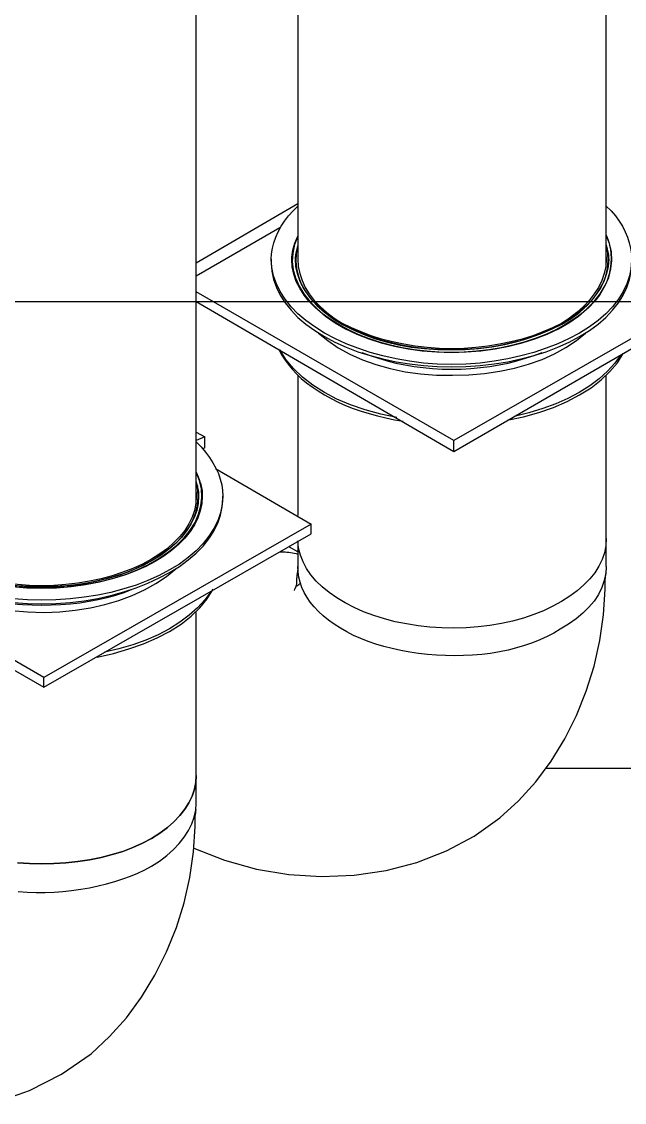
# Model space of a CAD drawing. Header units: metres. Extents: x 20 to 415, y 5 to 292.
# Drawn here: x 269.15 to 277.51, y 166.27 to 181.25 of the extents above; entities that cross this region are included whole.
import ezdxf

# ---------------------------------------------------------------- set-up
doc = ezdxf.new("R2010")
doc.units = ezdxf.units.M
for name, color, linetype in [('АРМАТУРА', 8, 'Continuous'), ('ВОЗДУХОВОДЫ', 7, 'Continuous'), ('ОБОЗНАЧЕНИЯ', 7, 'Continuous'), ('ОБОРУДОВАНИЕ', 8, 'Continuous')]:
    doc.layers.add(name, color=color, linetype=linetype)

msp = doc.modelspace()

# ---------------------------------------------------------------- linework, layer by layer
at = {"layer": 'АРМАТУРА'}
for points in [[(271.574, 175.558), (271.691, 175.491)], [(271.691, 175.491), (271.574, 175.44)], [(271.691, 175.34), (271.691, 175.491)], [(271.691, 175.34), (271.658, 175.323)]]:
    msp.add_lwpolyline(points, dxfattribs=at)
at = {"layer": 'ВОЗДУХОВОДЫ'}
for points in [[(272.982, 185.464), (272.982, 177.955)], [(277.256, 177.904), (277.256, 185.313)], [(271.574, 174.619), (271.574, 183.201)], [(272.982, 177.955), (272.988, 177.855), (273.008, 177.756), (273.04, 177.659), (273.084, 177.565), (273.141, 177.473), (273.21, 177.384), (273.291, 177.298), (273.383, 177.217), (273.487, 177.139), (273.602, 177.066)], [(272.982, 176.346), (272.982, 174.401)], [(277.256, 174.083), (277.256, 176.346)], [(272.982, 173.898), (272.865, 173.965)], [(277.256, 174.083), (277.25, 173.983), (277.23, 173.886), (277.198, 173.791), (277.154, 173.699), (277.097, 173.609), (277.028, 173.523), (276.947, 173.44), (276.855, 173.36), (276.751, 173.284), (276.636, 173.211), (276.516, 173.144), (276.388, 173.083), (276.251, 173.028), (276.109, 172.98), (275.959, 172.939), (275.804, 172.905), (275.645, 172.878), (275.481, 172.858), (275.314, 172.846), (275.144, 172.842), (274.978, 172.846), (274.813, 172.856), (274.651, 172.874), (274.49, 172.899), (274.333, 172.93), (274.181, 172.969), (274.034, 173.015), (273.894, 173.068), (273.761, 173.127), (273.636, 173.194), (273.52, 173.262), (273.415, 173.335), (273.32, 173.412), (273.237, 173.493), (273.164, 173.578), (273.103, 173.666), (273.055, 173.758), (273.018, 173.853), (272.993, 173.95), (272.982, 174.049)], [(272.982, 174.049), (272.982, 173.697)], [(277.256, 173.697), (277.256, 174.083)], [(272.73, 173.898), (272.756, 173.898), (272.781, 173.898), (272.806, 173.898), (272.831, 173.896), (272.856, 173.894), (272.881, 173.891), (272.906, 173.887), (272.932, 173.881), (272.957, 173.874), (272.982, 173.865)], [(272.982, 173.697), (272.981, 173.678), (272.98, 173.659), (272.978, 173.641), (272.976, 173.624), (272.974, 173.607), (272.971, 173.591), (272.969, 173.575), (272.967, 173.56), (272.966, 173.545), (272.965, 173.53), (272.965, 173.501), (272.963, 173.475), (272.961, 173.453), (272.958, 173.433), (272.955, 173.416), (272.951, 173.403), (272.946, 173.392), (272.942, 173.385), (272.937, 173.38), (272.932, 173.362)], [(276.619, 172.826), (276.531, 172.772), (276.437, 172.723), (276.337, 172.678), (276.233, 172.637), (276.125, 172.599), (276.012, 172.566), (275.896, 172.537), (275.777, 172.512), (275.654, 172.491), (275.53, 172.474), (275.404, 172.465), (275.278, 172.46), (275.153, 172.458), (275.028, 172.46), (274.903, 172.465), (274.779, 172.475), (274.656, 172.489), (274.533, 172.507), (274.411, 172.53), (274.289, 172.557), (274.175, 172.585), (274.064, 172.617), (273.957, 172.654), (273.854, 172.695), (273.755, 172.74), (273.661, 172.788), (273.571, 172.839), (273.486, 172.894), (273.407, 172.951), (273.334, 173.01), (273.267, 173.071), (273.207, 173.135), (273.154, 173.2), (273.109, 173.266), (273.07, 173.335), (273.038, 173.405), (273.014, 173.476), (272.996, 173.549), (272.985, 173.622), (272.982, 173.697)], [(277.256, 173.697), (277.249, 173.597), (277.229, 173.499), (277.195, 173.402), (277.148, 173.308), (277.089, 173.217), (277.017, 173.13), (276.934, 173.047), (276.84, 172.968), (276.735, 172.894), (276.619, 172.826)], [(277.256, 173.697), (277.256, 173.697), (277.256, 173.697)], [(271.54, 169.792), (271.967, 169.624), (272.408, 169.502), (272.858, 169.427), (273.311, 169.399), (273.761, 169.417), (274.204, 169.482), (274.633, 169.593), (275.042, 169.752), (275.427, 169.958), (275.781, 170.211), (276.041, 170.447), (276.279, 170.711), (276.492, 170.999), (276.681, 171.307), (276.844, 171.631), (276.98, 171.969), (277.088, 172.316), (277.168, 172.67), (277.219, 173.025), (277.239, 173.379), (277.239, 173.399), (277.24, 173.421), (277.24, 173.443), (277.24, 173.466), (277.242, 173.49), (277.243, 173.514), (277.245, 173.538), (277.248, 173.563), (277.252, 173.588), (277.256, 173.613)], [(272.965, 173.429), (272.97, 173.43), (272.975, 173.431), (272.98, 173.433), (272.985, 173.436), (272.99, 173.44), (272.995, 173.444), (273, 173.448), (273.005, 173.453), (273.01, 173.458), (273.015, 173.463)], [(271.574, 170.797), (271.574, 173.06)], [(271.574, 170.797), (271.568, 170.702), (271.548, 170.607), (271.516, 170.513), (271.471, 170.421), (271.415, 170.33), (271.346, 170.242), (271.265, 170.157), (271.173, 170.076), (271.069, 169.999), (270.954, 169.926), (270.829, 169.859), (270.695, 169.799), (270.555, 169.746), (270.407, 169.701), (270.254, 169.662), (270.096, 169.63), (269.933, 169.605), (269.767, 169.588), (269.599, 169.577), (269.428, 169.574), (269.263, 169.577), (269.098, 169.588)], [(269.098, 169.588), (269.263, 169.577), (269.428, 169.574), (269.599, 169.577), (269.767, 169.588), (269.933, 169.605), (270.096, 169.63), (270.254, 169.662), (270.407, 169.701), (270.555, 169.746), (270.695, 169.799), (270.829, 169.859), (270.954, 169.926), (271.069, 169.999), (271.173, 170.076), (271.265, 170.157), (271.346, 170.242), (271.415, 170.33), (271.471, 170.421), (271.516, 170.513), (271.548, 170.607), (271.568, 170.702), (271.574, 170.797)], [(271.574, 170.412), (271.574, 170.797)], [(270.954, 169.54), (271.065, 169.613), (271.166, 169.69), (271.258, 169.772), (271.339, 169.857), (271.408, 169.945), (271.467, 170.035), (271.513, 170.128), (271.546, 170.221), (271.567, 170.317), (271.574, 170.412)], [(268.787, 166.267), (269.262, 166.431), (269.707, 166.656), (270.116, 166.942), (270.371, 167.178), (270.605, 167.441), (270.816, 167.726), (271.002, 168.032), (271.163, 168.354), (271.298, 168.69), (271.406, 169.035), (271.486, 169.386), (271.537, 169.74), (271.557, 170.093), (271.557, 170.118), (271.557, 170.142), (271.558, 170.165), (271.558, 170.188), (271.559, 170.211), (271.561, 170.233), (271.563, 170.256), (271.566, 170.28), (271.569, 170.303), (271.574, 170.328)], [(269.105, 169.191), (269.229, 169.182), (269.354, 169.178), (269.479, 169.178), (269.603, 169.183), (269.726, 169.192), (269.847, 169.205), (269.972, 169.222), (270.094, 169.243), (270.214, 169.268), (270.331, 169.297), (270.445, 169.329), (270.555, 169.364), (270.661, 169.403), (270.763, 169.446), (270.861, 169.491), (270.954, 169.54)]]:
    msp.add_lwpolyline(points, dxfattribs=at)
at = {"layer": 'ОБОЗНАЧЕНИЯ'}
for points in [[(254.359, 177.368), (282.017, 177.368)], [(276.418, 170.898), (282.017, 170.898)]]:
    msp.add_lwpolyline(points, dxfattribs=at)
at = {"layer": 'ОБОРУДОВАНИЕ'}
for points in [[(271.574, 177.904), (272.982, 178.726)], [(272.613, 177.955), (272.617, 178.031), (272.629, 178.107), (272.649, 178.184), (272.675, 178.26), (272.71, 178.336), (272.751, 178.411), (272.799, 178.484), (272.853, 178.556), (272.915, 178.626), (272.982, 178.692)], [(277.256, 178.692), (277.323, 178.626), (277.383, 178.556), (277.436, 178.484), (277.481, 178.411), (277.52, 178.336), (277.552, 178.26), (277.576, 178.184), (277.594, 178.107), (277.605, 178.031), (277.608, 177.955)], [(272.73, 178.391), (271.574, 177.72)], [(275.111, 176.664), (275.316, 176.67), (275.517, 176.686), (275.715, 176.713), (275.907, 176.749), (276.091, 176.796), (276.268, 176.852), (276.436, 176.918), (276.593, 176.992), (276.738, 177.075), (276.871, 177.167), (276.988, 177.265), (277.089, 177.369), (277.174, 177.477), (277.241, 177.589), (277.29, 177.703), (277.321, 177.82), (277.333, 177.938), (277.327, 178.056), (277.302, 178.173), (277.256, 178.29)], [(277.256, 178.29), (277.27, 178.255), (277.283, 178.22), (277.293, 178.185), (277.302, 178.15), (277.309, 178.116), (277.314, 178.082), (277.318, 178.049), (277.321, 178.017), (277.323, 177.985), (277.323, 177.955)], [(272.898, 177.955), (272.899, 177.985), (272.902, 178.017), (272.907, 178.049), (272.913, 178.081), (272.921, 178.114), (272.931, 178.147), (272.942, 178.179), (272.954, 178.211), (272.967, 178.243), (272.982, 178.273)], [(272.982, 178.273), (272.937, 178.157), (272.911, 178.041), (272.905, 177.924), (272.917, 177.809), (272.948, 177.695), (272.998, 177.583), (273.065, 177.474), (273.149, 177.367), (273.25, 177.265), (273.367, 177.167), (273.499, 177.075), (273.644, 176.992), (273.799, 176.918), (273.964, 176.852), (274.138, 176.796), (274.321, 176.749), (274.51, 176.713), (274.706, 176.686), (274.906, 176.67), (275.111, 176.664)], [(272.948, 177.955), (272.949, 177.97), (272.95, 177.987), (272.952, 178.004), (272.955, 178.022), (272.959, 178.041), (272.963, 178.06), (272.967, 178.079), (272.972, 178.099), (272.977, 178.119), (272.982, 178.139)], [(272.982, 178.139), (272.96, 178.033), (272.954, 177.927), (272.963, 177.82), (272.989, 177.715), (273.03, 177.611), (273.087, 177.509), (273.159, 177.41), (273.247, 177.314), (273.35, 177.221), (273.468, 177.133), (273.599, 177.052), (273.739, 176.979), (273.887, 176.914), (274.044, 176.857), (274.208, 176.809), (274.378, 176.769), (274.554, 176.738), (274.736, 176.716), (274.921, 176.702), (275.111, 176.698)], [(275.111, 176.698), (275.301, 176.703), (275.488, 176.717), (275.671, 176.741), (275.849, 176.774), (276.022, 176.815), (276.188, 176.864), (276.347, 176.921), (276.498, 176.985), (276.639, 177.056), (276.77, 177.133), (276.888, 177.221), (276.991, 177.314), (277.079, 177.41), (277.151, 177.51), (277.208, 177.613), (277.249, 177.719), (277.275, 177.826), (277.285, 177.935), (277.278, 178.045), (277.256, 178.156)], [(277.256, 178.156), (277.261, 178.136), (277.266, 178.116), (277.271, 178.096), (277.275, 178.075), (277.279, 178.055), (277.283, 178.035), (277.286, 178.015), (277.288, 177.995), (277.289, 177.975), (277.29, 177.955)], [(277.256, 177.988), (277.256, 177.984), (277.256, 177.98), (277.256, 177.977), (277.256, 177.974), (277.256, 177.972), (277.256, 177.969), (277.256, 177.966), (277.256, 177.963), (277.256, 177.959), (277.256, 177.955)], [(272.613, 177.955), (272.613, 177.904)], [(275.111, 176.496), (274.915, 176.501), (274.722, 176.516), (274.531, 176.54), (274.344, 176.573), (274.162, 176.614), (273.985, 176.663), (273.814, 176.72), (273.651, 176.784), (273.496, 176.855), (273.351, 176.932), (273.216, 177.016), (273.094, 177.105), (272.984, 177.199), (272.888, 177.297), (272.806, 177.4), (272.738, 177.506), (272.684, 177.615), (272.645, 177.726), (272.621, 177.84), (272.613, 177.955)], [(272.613, 177.904), (272.621, 177.789), (272.645, 177.676), (272.684, 177.564), (272.738, 177.455), (272.806, 177.349), (272.888, 177.247), (272.984, 177.148), (273.094, 177.054), (273.216, 176.965), (273.351, 176.882), (273.496, 176.805), (273.651, 176.735), (273.814, 176.673), (273.985, 176.619), (274.162, 176.572), (274.344, 176.533), (274.531, 176.503), (274.722, 176.481), (274.915, 176.467), (275.111, 176.463)], [(275.111, 176.664), (274.936, 176.668), (274.764, 176.68), (274.594, 176.7), (274.429, 176.727), (274.268, 176.763), (274.113, 176.805), (273.962, 176.855), (273.818, 176.913), (273.682, 176.978), (273.552, 177.05), (273.432, 177.123), (273.323, 177.2), (273.226, 177.282), (273.141, 177.368), (273.068, 177.458), (273.008, 177.552), (272.96, 177.648), (272.926, 177.748), (272.905, 177.85), (272.898, 177.955)], [(275.111, 176.698), (274.94, 176.702), (274.772, 176.714), (274.606, 176.733), (274.443, 176.76), (274.285, 176.794), (274.132, 176.835), (273.984, 176.883), (273.844, 176.938), (273.71, 176.999), (273.585, 177.066), (273.47, 177.139), (273.365, 177.217), (273.27, 177.298), (273.187, 177.384), (273.116, 177.473), (273.057, 177.565), (273.01, 177.659), (272.976, 177.756), (272.955, 177.855), (272.948, 177.955)], [(277.29, 177.955), (277.283, 177.855), (277.262, 177.756), (277.228, 177.659), (277.181, 177.565), (277.122, 177.473), (277.051, 177.384), (276.968, 177.298), (276.874, 177.217), (276.768, 177.139), (276.653, 177.066), (276.524, 176.999), (276.388, 176.938), (276.246, 176.883), (276.098, 176.835), (275.945, 176.794), (275.786, 176.76), (275.623, 176.733), (275.456, 176.714), (275.285, 176.702), (275.111, 176.698)], [(277.323, 177.955), (277.317, 177.85), (277.297, 177.748), (277.265, 177.648), (277.22, 177.552), (277.162, 177.458), (277.092, 177.368), (277.009, 177.282), (276.914, 177.2), (276.806, 177.123), (276.686, 177.05), (276.556, 176.978), (276.418, 176.913), (276.272, 176.855), (276.12, 176.805), (275.961, 176.763), (275.798, 176.727), (275.631, 176.7), (275.46, 176.68), (275.286, 176.668), (275.111, 176.664)], [(277.608, 177.955), (277.601, 177.84), (277.578, 177.726), (277.541, 177.615), (277.49, 177.506), (277.424, 177.4), (277.344, 177.297), (277.25, 177.199), (277.143, 177.105), (277.022, 177.016), (276.887, 176.932), (276.742, 176.855), (276.587, 176.784), (276.423, 176.72), (276.252, 176.663), (276.074, 176.614), (275.891, 176.573), (275.702, 176.54), (275.508, 176.516), (275.311, 176.501), (275.111, 176.496)], [(275.111, 176.463), (275.311, 176.467), (275.508, 176.481), (275.702, 176.503), (275.891, 176.533), (276.074, 176.572), (276.252, 176.619), (276.423, 176.673), (276.587, 176.735), (276.742, 176.805), (276.887, 176.882), (277.022, 176.965), (277.143, 177.054), (277.25, 177.148), (277.344, 177.247), (277.424, 177.349), (277.49, 177.455), (277.541, 177.564), (277.578, 177.676), (277.601, 177.789), (277.608, 177.904)], [(277.256, 177.955), (277.249, 177.855), (277.229, 177.756), (277.195, 177.659), (277.149, 177.565), (277.091, 177.473), (277.021, 177.384), (276.94, 177.298), (276.849, 177.217), (276.747, 177.139), (276.636, 177.066)], [(278.849, 177.569), (275.144, 175.44)], [(275.144, 175.44), (271.574, 177.502)], [(275.144, 175.29), (278.849, 177.435)], [(271.574, 177.368), (275.144, 175.29)], [(273.267, 176.932), (273.396, 176.826), (273.542, 176.728), (273.704, 176.64), (273.878, 176.562), (274.065, 176.494), (274.262, 176.439), (274.469, 176.395), (274.683, 176.365), (274.903, 176.348), (275.127, 176.346)], [(276.636, 177.066), (276.511, 177.004), (276.378, 176.946), (276.237, 176.894), (276.089, 176.848), (275.936, 176.809), (275.778, 176.776), (275.615, 176.749), (275.45, 176.73), (275.281, 176.718), (275.111, 176.714), (274.941, 176.718), (274.774, 176.73), (274.609, 176.749), (274.449, 176.776), (274.294, 176.809), (274.143, 176.848), (273.998, 176.894), (273.859, 176.946), (273.727, 177.004), (273.602, 177.066)], [(275.127, 176.346), (275.352, 176.352), (275.57, 176.371), (275.782, 176.403), (275.986, 176.446), (276.181, 176.501), (276.366, 176.567), (276.538, 176.643), (276.698, 176.73), (276.842, 176.826), (276.971, 176.932)], [(272.714, 176.714), (272.752, 176.64), (272.796, 176.568), (272.846, 176.498), (272.902, 176.43), (272.963, 176.365), (273.03, 176.302), (273.102, 176.242), (273.18, 176.184), (273.263, 176.129), (273.351, 176.077), (273.444, 176.024), (273.541, 175.975), (273.643, 175.929), (273.749, 175.887), (273.858, 175.849), (273.97, 175.814), (274.084, 175.783), (274.201, 175.755), (274.32, 175.73), (274.44, 175.709)], [(274.356, 175.759), (274.13, 175.806), (273.915, 175.865), (273.713, 175.935), (273.523, 176.017), (273.349, 176.109), (273.189, 176.21), (273.047, 176.321), (272.922, 176.439), (272.816, 176.565), (272.73, 176.698)], [(273.87, 176.664), (273.983, 176.621), (274.099, 176.582), (274.218, 176.547), (274.341, 176.516), (274.465, 176.49), (274.592, 176.469), (274.72, 176.452), (274.85, 176.439), (274.98, 176.432), (275.111, 176.429)], [(275.111, 176.429), (275.246, 176.432), (275.38, 176.439), (275.512, 176.452), (275.643, 176.469), (275.771, 176.49), (275.896, 176.516), (276.019, 176.547), (276.139, 176.582), (276.255, 176.621), (276.368, 176.664)], [(275.882, 175.725), (276.108, 175.772), (276.323, 175.831), (276.525, 175.901), (276.714, 175.982), (276.887, 176.073), (277.045, 176.173), (277.186, 176.281), (277.307, 176.397), (277.41, 176.519), (277.491, 176.647)], [(277.457, 176.631), (277.374, 176.513), (277.273, 176.402), (277.158, 176.297), (277.027, 176.199), (276.883, 176.109), (276.726, 176.026), (276.556, 175.951), (276.376, 175.884), (276.184, 175.825), (275.982, 175.776)], [(275.144, 175.29), (275.144, 175.44)], [(271.574, 175.424), (271.641, 175.353), (271.702, 175.281), (271.757, 175.208), (271.805, 175.134), (271.846, 175.059), (271.88, 174.983), (271.907, 174.906), (271.927, 174.828), (271.939, 174.749), (271.943, 174.669)], [(267.3, 174.988), (267.254, 174.876), (267.229, 174.762), (267.222, 174.647), (267.235, 174.531), (267.266, 174.416), (267.315, 174.302), (267.382, 174.191), (267.467, 174.084), (267.568, 173.98), (267.685, 173.882), (267.817, 173.795), (267.961, 173.715), (268.117, 173.644), (268.282, 173.58), (268.456, 173.525), (268.639, 173.48), (268.828, 173.443), (269.023, 173.417), (269.224, 173.401), (269.428, 173.396)], [(267.3, 174.988), (267.254, 174.876), (267.229, 174.762), (267.222, 174.647), (267.235, 174.531), (267.266, 174.416), (267.315, 174.302), (267.382, 174.191), (267.467, 174.084), (267.568, 173.98), (267.685, 173.882), (267.817, 173.795), (267.961, 173.715), (268.117, 173.644), (268.282, 173.58), (268.456, 173.525), (268.639, 173.48), (268.828, 173.443), (269.023, 173.417), (269.224, 173.401), (269.428, 173.396)], [(269.428, 173.396), (269.637, 173.401), (269.842, 173.417), (270.04, 173.444), (270.231, 173.481), (270.415, 173.528), (270.591, 173.584), (270.756, 173.649), (270.912, 173.724), (271.056, 173.807), (271.188, 173.898), (271.306, 173.992), (271.407, 174.092), (271.491, 174.198), (271.558, 174.307), (271.607, 174.42), (271.639, 174.536), (271.651, 174.653), (271.645, 174.77), (271.619, 174.888), (271.574, 175.005)], [(269.428, 173.396), (269.637, 173.401), (269.842, 173.417), (270.04, 173.444), (270.231, 173.481), (270.415, 173.528), (270.591, 173.584), (270.756, 173.649), (270.912, 173.724), (271.056, 173.807), (271.188, 173.898), (271.306, 173.992), (271.407, 174.092), (271.491, 174.198), (271.558, 174.307), (271.607, 174.42), (271.639, 174.536), (271.651, 174.653), (271.645, 174.77), (271.619, 174.888), (271.574, 175.005)], [(271.574, 175.005), (271.588, 174.97), (271.602, 174.936), (271.614, 174.903), (271.625, 174.87), (271.635, 174.837), (271.643, 174.804), (271.649, 174.771), (271.654, 174.738), (271.657, 174.704), (271.658, 174.669)], [(271.842, 175.055), (273.166, 174.284)], [(267.3, 174.871), (267.278, 174.76), (267.273, 174.65), (267.284, 174.541), (267.312, 174.433), (267.354, 174.328), (267.412, 174.225), (267.484, 174.125), (267.571, 174.028), (267.672, 173.936), (267.786, 173.848), (267.917, 173.771), (268.058, 173.7), (268.208, 173.636), (268.366, 173.579), (268.532, 173.53), (268.703, 173.489), (268.879, 173.456), (269.06, 173.432), (269.243, 173.417), (269.428, 173.412)], [(267.3, 174.871), (267.278, 174.76), (267.273, 174.65), (267.284, 174.541), (267.312, 174.433), (267.354, 174.328), (267.412, 174.225), (267.484, 174.125), (267.571, 174.028), (267.672, 173.936), (267.786, 173.848), (267.917, 173.771), (268.058, 173.7), (268.208, 173.636), (268.366, 173.579), (268.532, 173.53), (268.703, 173.489), (268.879, 173.456), (269.06, 173.432), (269.243, 173.417), (269.428, 173.412)], [(269.428, 173.412), (269.623, 173.417), (269.813, 173.432), (269.999, 173.456), (270.179, 173.49), (270.352, 173.532), (270.518, 173.582), (270.675, 173.641), (270.823, 173.708), (270.961, 173.783), (271.088, 173.865), (271.206, 173.949), (271.309, 174.039), (271.397, 174.134), (271.469, 174.233), (271.526, 174.336), (271.567, 174.442), (271.592, 174.549), (271.602, 174.656), (271.596, 174.764), (271.574, 174.871)], [(269.428, 173.412), (269.623, 173.417), (269.813, 173.432), (269.999, 173.456), (270.179, 173.49), (270.352, 173.532), (270.518, 173.582), (270.675, 173.641), (270.823, 173.708), (270.961, 173.783), (271.088, 173.865), (271.206, 173.949), (271.309, 174.039), (271.397, 174.134), (271.469, 174.233), (271.526, 174.336), (271.567, 174.442), (271.592, 174.549), (271.602, 174.656), (271.596, 174.764), (271.574, 174.871)], [(271.574, 174.871), (271.579, 174.85), (271.584, 174.83), (271.589, 174.81), (271.593, 174.79), (271.597, 174.77), (271.601, 174.75), (271.603, 174.73), (271.606, 174.71), (271.607, 174.69), (271.607, 174.669)], [(271.574, 174.72), (271.574, 174.715), (271.574, 174.71), (271.574, 174.705), (271.574, 174.7), (271.574, 174.695), (271.574, 174.69), (271.574, 174.684), (271.574, 174.679), (271.574, 174.674), (271.574, 174.669)], [(269.428, 173.228), (269.233, 173.232), (269.039, 173.246), (268.849, 173.268), (268.662, 173.298), (268.479, 173.337), (268.302, 173.384), (268.132, 173.438), (267.969, 173.5), (267.814, 173.57), (267.668, 173.647), (267.534, 173.73), (267.411, 173.819), (267.302, 173.913), (267.206, 174.012), (267.124, 174.114), (267.055, 174.22), (267.001, 174.329), (266.963, 174.441), (266.939, 174.554), (266.931, 174.669)], [(266.931, 174.636), (266.939, 174.521), (266.963, 174.407), (267.001, 174.296), (267.055, 174.187), (267.124, 174.081), (267.206, 173.978), (267.302, 173.88), (267.411, 173.786), (267.534, 173.697), (267.668, 173.613), (267.814, 173.536), (267.969, 173.465), (268.132, 173.401), (268.302, 173.344), (268.479, 173.295), (268.662, 173.254), (268.849, 173.221), (269.039, 173.197), (269.233, 173.183), (269.428, 173.178)], [(269.428, 173.396), (269.254, 173.4), (269.081, 173.411), (268.912, 173.431), (268.747, 173.458), (268.586, 173.492), (268.43, 173.533), (268.28, 173.581), (268.136, 173.636), (267.999, 173.697), (267.87, 173.764), (267.749, 173.838), (267.641, 173.916), (267.543, 174), (267.458, 174.088), (267.386, 174.179), (267.325, 174.274), (267.278, 174.37), (267.244, 174.469), (267.223, 174.569), (267.216, 174.669)], [(269.428, 173.412), (269.258, 173.416), (269.09, 173.428), (268.924, 173.448), (268.761, 173.474), (268.603, 173.509), (268.45, 173.55), (268.302, 173.598), (268.162, 173.653), (268.028, 173.714), (267.903, 173.781), (267.787, 173.854), (267.682, 173.931), (267.588, 174.013), (267.505, 174.099), (267.434, 174.188), (267.374, 174.28), (267.328, 174.374), (267.294, 174.471), (267.273, 174.57), (267.266, 174.669)], [(271.607, 174.669), (271.601, 174.57), (271.58, 174.471), (271.546, 174.374), (271.499, 174.28), (271.44, 174.188), (271.369, 174.099), (271.285, 174.013), (271.191, 173.931), (271.086, 173.854), (270.97, 173.781), (270.845, 173.714), (270.712, 173.653), (270.571, 173.598), (270.423, 173.55), (270.269, 173.509), (270.109, 173.474), (269.944, 173.448), (269.776, 173.428), (269.603, 173.416), (269.428, 173.412)], [(271.658, 174.669), (271.651, 174.569), (271.63, 174.469), (271.596, 174.37), (271.548, 174.274), (271.488, 174.179), (271.415, 174.088), (271.33, 174), (271.233, 173.916), (271.124, 173.838), (271.004, 173.764), (270.874, 173.697), (270.737, 173.636), (270.593, 173.581), (270.442, 173.533), (270.285, 173.492), (270.123, 173.458), (269.956, 173.431), (269.784, 173.411), (269.608, 173.4), (269.428, 173.396)], [(271.943, 174.669), (271.935, 174.554), (271.911, 174.441), (271.872, 174.329), (271.818, 174.22), (271.75, 174.114), (271.668, 174.012), (271.571, 173.913), (271.462, 173.819), (271.34, 173.73), (271.205, 173.647), (271.059, 173.57), (270.905, 173.5), (270.741, 173.438), (270.57, 173.384), (270.392, 173.337), (270.208, 173.298), (270.019, 173.268), (269.826, 173.246), (269.628, 173.232), (269.428, 173.228)], [(269.428, 173.178), (269.628, 173.183), (269.826, 173.197), (270.019, 173.221), (270.208, 173.254), (270.392, 173.295), (270.57, 173.344), (270.741, 173.401), (270.905, 173.465), (271.059, 173.536), (271.205, 173.613), (271.34, 173.697), (271.462, 173.786), (271.571, 173.88), (271.668, 173.978), (271.75, 174.081), (271.818, 174.187), (271.872, 174.296), (271.911, 174.407), (271.935, 174.521), (271.943, 174.636)], [(271.574, 174.669), (271.568, 174.57), (271.548, 174.473), (271.516, 174.378), (271.471, 174.285), (271.415, 174.196), (271.346, 174.109), (271.265, 174.026), (271.173, 173.946), (271.069, 173.87), (270.954, 173.798)], [(271.943, 174.636), (271.943, 174.669)], [(269.462, 172.155), (265.707, 174.334)], [(273.166, 174.284), (269.462, 172.155)], [(273.166, 174.15), (273.166, 174.284)], [(265.707, 174.183), (269.462, 172.021)], [(269.462, 172.021), (273.166, 174.15)], [(270.954, 173.798), (270.829, 173.73), (270.695, 173.669), (270.555, 173.615), (270.407, 173.567), (270.254, 173.525), (270.096, 173.491), (269.933, 173.464), (269.767, 173.445), (269.599, 173.433), (269.428, 173.429), (269.263, 173.433), (269.098, 173.445), (268.935, 173.464), (268.774, 173.491), (268.617, 173.525), (268.465, 173.567), (268.319, 173.615), (268.178, 173.669), (268.045, 173.73), (267.92, 173.798)], [(267.585, 173.664), (267.714, 173.553), (267.86, 173.453), (268.022, 173.363), (268.197, 173.285), (268.385, 173.217), (268.584, 173.162), (268.792, 173.118), (269.009, 173.086), (269.233, 173.067), (269.462, 173.06)], [(269.462, 173.06), (269.681, 173.067), (269.897, 173.088), (270.106, 173.121), (270.308, 173.167), (270.501, 173.224), (270.685, 173.292), (270.856, 173.371), (271.015, 173.459), (271.16, 173.557), (271.289, 173.664)], [(268.188, 173.379), (268.301, 173.336), (268.417, 173.298), (268.536, 173.265), (268.658, 173.237), (268.783, 173.213), (268.91, 173.194), (269.038, 173.179), (269.167, 173.169), (269.298, 173.163), (269.428, 173.161)], [(269.428, 173.161), (269.564, 173.163), (269.698, 173.169), (269.83, 173.179), (269.96, 173.194), (270.088, 173.213), (270.214, 173.237), (270.337, 173.265), (270.457, 173.298), (270.573, 173.336), (270.686, 173.379)], [(270.199, 172.44), (270.426, 172.491), (270.64, 172.552), (270.843, 172.624), (271.031, 172.705), (271.205, 172.796), (271.363, 172.896), (271.503, 173.005), (271.625, 173.122), (271.727, 173.247), (271.809, 173.379)], [(271.775, 173.345), (271.691, 173.232), (271.591, 173.123), (271.476, 173.02), (271.345, 172.922), (271.201, 172.832), (271.044, 172.749), (270.874, 172.674), (270.693, 172.609), (270.501, 172.553), (270.3, 172.507)], [(269.462, 172.021), (269.462, 172.155)]]:
    msp.add_lwpolyline(points, dxfattribs=at)

doc.saveas('drawing.dxf')
